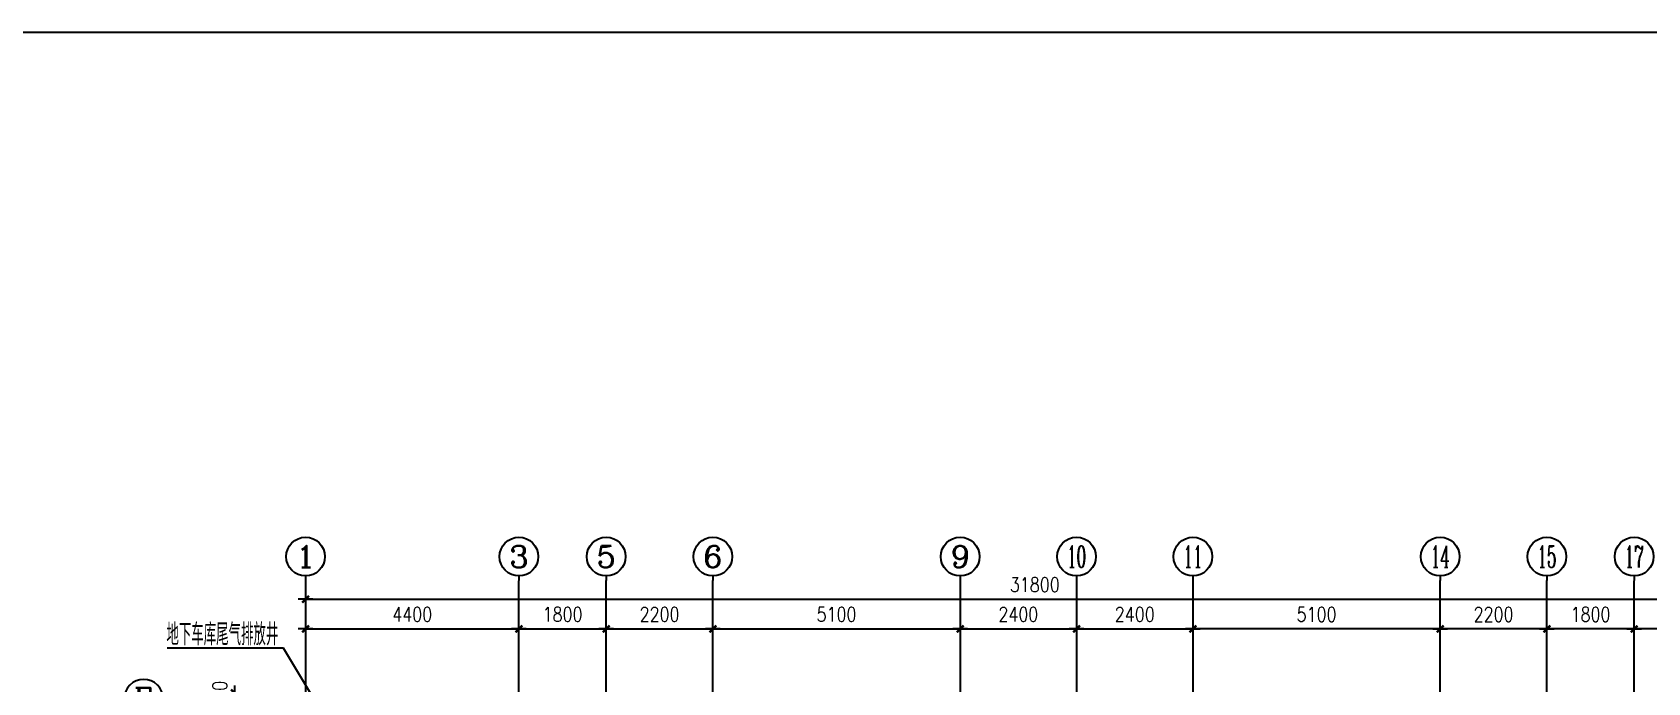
# Model space of a CAD drawing. Extents: x -170759 to 304867, y -311201 to 112352.
# Drawn here: x -88227 to -54913, y -240469 to -227054 of the extents above; entities that cross this region are included whole.
import ezdxf
from ezdxf.enums import TextEntityAlignment as Align

# ---------------------------------------------------------------- set-up
doc = ezdxf.new("R2010")
doc.units = 0
doc.linetypes.add('DOTE', pattern=[2.42, 2, -0.2, 0.02, -0.2])
doc.layers.get('0').update_dxf_attribs({"linetype": 'CONTINUOUS'})
doc.layers.get('DEFPOINTS').update_dxf_attribs({"linetype": 'CONTINUOUS'})
for name, color, linetype in [('AXIS', 3, 'CONTINUOUS'), ('AXIS_TEXT', 7, 'CONTINUOUS'), ('DOTE', 251, 'CONTINUOUS'), ('TEX', 7, 'CONTINUOUS')]:
    doc.layers.add(name, color=color, linetype=linetype)
doc.styles.add('COMPLEX', font='COMPLEX')
doc.styles.add('DIM_FONT', font='SIMPLEX.shx', dxfattribs={"width": 0.8})
doc.styles.add('HZXXX', font='romans', dxfattribs={"width": 0.7, "bigfont": 'hzs'})
doc.dimstyles.new('AXIS', dxfattribs={"dimtxt": 300, "dimasz": 1, "dimexe": 250, "dimexo": 300, "dimgap": 150, "dimtad": 1, "dimdec": 0, "dimdsep": 46, "dimtxsty": 'DIM_FONT', "dimblk": '_DIMX', "dimblk1": '_DIMX', "dimblk2": '_DIMX', "dimcen": 2.5, "dimse1": 1, "dimse2": 1, "dimclrd": 3, "dimclre": 3, "dimclrt": 7, "dimadec": 0, "dimazin": 0, "dimtfac": 1, "dimtdec": 0, "dimtix": 1, "dimtmove": 2, "dimatfit": 3, "dimldrblk": '_DIMX', "dimfxl": 0, "dimtolj": 1, "dimtzin": 0, "dimarcsym": 0})

# ---------------------------------------------------------------- blocks, each defined once
blk = doc.blocks.new('_DIMX')
blk.add_line((-150, 0), (150, 0))
at = {"const_width": 50}
blk.add_lwpolyline([(-70, -70), (70, 70)], dxfattribs=at)
blk = doc.blocks.new('_AXISO')
blk.add_circle((0, 0), 0.5)
at = {"layer": 'AXIS_TEXT', "style": 'COMPLEX', "width": 1.041667}
blk.add_attdef('A', text='', height=0.56, dxfattribs=at).set_placement((-0.25, -0.28), (0.25, -0.28), align=Align.FIT)
blk = doc.blocks.new('*D583')
at = {"layer": 'AXIS', "color": 3, "lineweight": -2}
for p, q in [((-84060, -240679), (-84060, -240678)), ((-84060, -240800), (-84060, -240680)), ((-84060, -240801), (-84060, -240802))]:
    blk.add_line(p, q, dxfattribs=at)
at = {"layer": 'DEFPOINTS', "color": 0}
for p in [(-84060, -240680), (-83164, -240800), (-82712, -240680)]:
    blk.add_point(p, dxfattribs=at)
at = {"layer": 'AXIS', "color": 3, "lineweight": -2}
for p, rotation in [((-84060, -240680), 270), ((-84060, -240800), 90)]:
    blk.add_blockref('_DIMX', p, dxfattribs=dict(at, rotation=rotation))
at = {"layer": 'AXIS', "color": 7, "insert": (-84360, -240740), "char_height": 300, "attachment_point": 5, "rotation": 90, "style": 'DIM_FONT'}
blk.add_mtext('\\A1;120', dxfattribs=at)
blk = doc.blocks.new('*D584')
at = {"layer": 'AXIS', "color": 3, "lineweight": -2}
blk.add_line((-50793, -239361), (-55191, -239361), dxfattribs=at)
at = {"layer": 'DEFPOINTS', "color": 0}
for p in [(-55192, -239361), (-55192, -240187), (-50792, -240249)]:
    blk.add_point(p, dxfattribs=at)
at = {"layer": 'AXIS', "color": 3, "lineweight": -2, "rotation": 180}
blk.add_blockref('_DIMX', (-55192, -239361), dxfattribs=at)
at = {"layer": 'AXIS', "color": 3, "lineweight": -2}
blk.add_blockref('_DIMX', (-50792, -239361), dxfattribs=at)
at = {"layer": 'AXIS', "color": 7, "insert": (-52992, -239061), "char_height": 300, "attachment_point": 5, "style": 'DIM_FONT'}
blk.add_mtext('\\A1;4400', dxfattribs=at)
blk = doc.blocks.new('*D585')
at = {"layer": 'AXIS', "color": 3, "lineweight": -2}
blk.add_line((-59193, -239361), (-64291, -239361), dxfattribs=at)
at = {"layer": 'DEFPOINTS', "color": 0}
for p in [(-64292, -239361), (-64292, -240287), (-59192, -240360)]:
    blk.add_point(p, dxfattribs=at)
at = {"layer": 'AXIS', "color": 3, "lineweight": -2, "rotation": 180}
blk.add_blockref('_DIMX', (-64292, -239361), dxfattribs=at)
at = {"layer": 'AXIS', "color": 3, "lineweight": -2}
blk.add_blockref('_DIMX', (-59192, -239361), dxfattribs=at)
at = {"layer": 'AXIS', "color": 7, "insert": (-61742, -239061), "char_height": 300, "attachment_point": 5, "style": 'DIM_FONT'}
blk.add_mtext('\\A1;5100', dxfattribs=at)
blk = doc.blocks.new('*D586')
at = {"layer": 'AXIS', "color": 3, "lineweight": -2}
blk.add_line((-56993, -239361), (-59191, -239361), dxfattribs=at)
at = {"layer": 'DEFPOINTS', "color": 0}
for p in [(-59192, -239361), (-59192, -240360), (-56992, -240287)]:
    blk.add_point(p, dxfattribs=at)
at = {"layer": 'AXIS', "color": 3, "lineweight": -2, "rotation": 180}
blk.add_blockref('_DIMX', (-59192, -239361), dxfattribs=at)
at = {"layer": 'AXIS', "color": 3, "lineweight": -2}
blk.add_blockref('_DIMX', (-56992, -239361), dxfattribs=at)
at = {"layer": 'AXIS', "color": 7, "insert": (-58092, -239061), "char_height": 300, "attachment_point": 5, "style": 'DIM_FONT'}
blk.add_mtext('\\A1;2200', dxfattribs=at)
blk = doc.blocks.new('*D587')
at = {"layer": 'AXIS', "color": 3, "lineweight": -2}
blk.add_line((-55193, -239361), (-56991, -239361), dxfattribs=at)
at = {"layer": 'DEFPOINTS', "color": 0}
for p in [(-56992, -239361), (-55192, -240140), (-56992, -240287)]:
    blk.add_point(p, dxfattribs=at)
at = {"layer": 'AXIS', "color": 3, "lineweight": -2, "rotation": 180}
blk.add_blockref('_DIMX', (-56992, -239361), dxfattribs=at)
at = {"layer": 'AXIS', "color": 3, "lineweight": -2}
blk.add_blockref('_DIMX', (-55192, -239361), dxfattribs=at)
at = {"layer": 'AXIS', "color": 7, "insert": (-56092, -239061), "char_height": 300, "attachment_point": 5, "style": 'DIM_FONT'}
blk.add_mtext('\\A1;1800', dxfattribs=at)

msp = doc.modelspace()

# ---------------------------------------------------------------- linework, layer by layer
msp.add_lwpolyline([(-107724.88047, -227054.37942), (-9217.48856, -227054.37942), (-9217.48856, -296608.80372), (-107724.88047, -296608.80372)], close=True)
at = {"layer": 'AXIS'}
for p, q in [((-82591.84658, -238268.66695), (-82591.84658, -238359.10623)), ((-78191.84658, -238268.66695), (-78191.84658, -238359.10623)), ((-76391.84658, -238268.66695), (-76391.84658, -238359.10623)), ((-74191.84658, -238268.66695), (-74191.84658, -238359.10623)), ((-69091.84658, -238268.66695), (-69091.84658, -238359.10623)), ((-66691.84658, -238268.66695), (-66691.84658, -238359.10623)), ((-64291.84658, -238268.66695), (-64291.84658, -238359.10623)), ((-59191.84658, -238268.66695), (-59191.84658, -238359.10623)), ((-56991.84658, -238268.66695), (-56991.84658, -238359.10623)), ((-55191.84658, -238268.66695), (-55191.84658, -238359.10623))]:
    msp.add_line(p, q, dxfattribs=at)
at = {"layer": 'DOTE', "linetype": 'DOTE', "ltscale": 0.5}
for p, q in [((-82591.84658, -238359.10623), (-82591.84658, -253300.18923)), ((-78191.84658, -241400.18923), (-78191.84658, -238359.10623)), ((-76391.84658, -246680.18923), (-76391.84658, -238359.10623)), ((-74191.84658, -243200.18923), (-74191.84658, -238359.10623)), ((-69091.84658, -238359.10623), (-69091.84658, -245120.18923)), ((-66691.84658, -238359.10623), (-66691.84658, -255966.1198)), ((-64291.84658, -238359.10623), (-64291.84658, -245120.18923)), ((-59191.84658, -243200.18923), (-59191.84658, -238359.10623)), ((-56991.84658, -246680.18923), (-56991.84658, -238359.10623)), ((-55191.84658, -241400.18923), (-55191.84658, -238359.10623))]:
    msp.add_line(p, q, dxfattribs=at)
at = {"layer": 'TEX', "color": 3}
msp.add_lwpolyline([(-85444.14327, -239748.89198), (-83056.68945, -239748.89198), (-82210.9491, -241157.40731)], dxfattribs=at)

# ---------------------------------------------------------------- block references
at = {"layer": 'AXIS'}
ref = msp.add_blockref('_AXISO', (-82591.84658, -237868.66695), dxfattribs=dict(at, xscale=800, yscale=800, zscale=800))
ref.add_attrib('A', '1', dxfattribs={"layer": 'AXIS_TEXT', "height": 448, "style": 'COMPLEX', "width": 2.083333}).set_placement((-82791.84658, -238092.66695), (-82391.84658, -238092.66695), align=Align.FIT)
ref = msp.add_blockref('_AXISO', (-78191.84658, -237868.66695), dxfattribs=dict(at, xscale=800, yscale=800, zscale=800))
ref.add_attrib('A', '3', dxfattribs={"layer": 'AXIS_TEXT', "height": 448, "style": 'COMPLEX', "width": 1.339286}).set_placement((-78391.84658, -238092.66695), (-77991.84658, -238092.66695), align=Align.FIT)
ref = msp.add_blockref('_AXISO', (-76391.84658, -237868.66695), dxfattribs=dict(at, xscale=800, yscale=800, zscale=800))
ref.add_attrib('A', '5', dxfattribs={"layer": 'AXIS_TEXT', "height": 448, "style": 'COMPLEX', "width": 1.339286}).set_placement((-76591.84658, -238092.66695), (-76191.84658, -238092.66695), align=Align.FIT)
ref = msp.add_blockref('_AXISO', (-74191.84658, -237868.66695), dxfattribs=dict(at, xscale=800, yscale=800, zscale=800))
ref.add_attrib('A', '6', dxfattribs={"layer": 'AXIS_TEXT', "height": 448, "style": 'COMPLEX', "width": 1.339286}).set_placement((-74391.84658, -238092.66695), (-73991.84658, -238092.66695), align=Align.FIT)
ref = msp.add_blockref('_AXISO', (-69091.84658, -237868.66695), dxfattribs=dict(at, xscale=800, yscale=800, zscale=800))
ref.add_attrib('A', '9', dxfattribs={"layer": 'AXIS_TEXT', "height": 448, "style": 'COMPLEX', "width": 1.339286}).set_placement((-69291.84658, -238092.66695), (-68891.84658, -238092.66695), align=Align.FIT)
ref = msp.add_blockref('_AXISO', (-66691.84658, -237868.66695), dxfattribs=dict(at, xscale=800, yscale=800, zscale=800))
ref.add_attrib('A', '10', dxfattribs={"layer": 'AXIS_TEXT', "height": 448, "style": 'COMPLEX', "width": 0.646552}).set_placement((-66891.84658, -238092.66695), (-66491.84658, -238092.66695), align=Align.FIT)
ref = msp.add_blockref('_AXISO', (-64291.84658, -237868.66695), dxfattribs=dict(at, xscale=800, yscale=800, zscale=800))
ref.add_attrib('A', '11', dxfattribs={"layer": 'AXIS_TEXT', "height": 448, "style": 'COMPLEX', "width": 0.78125}).set_placement((-64491.84658, -238092.66695), (-64091.84658, -238092.66695), align=Align.FIT)
ref = msp.add_blockref('_AXISO', (-59191.84658, -237868.66695), dxfattribs=dict(at, xscale=800, yscale=800, zscale=800))
ref.add_attrib('A', '14', dxfattribs={"layer": 'AXIS_TEXT', "height": 448, "style": 'COMPLEX', "width": 0.604839}).set_placement((-59391.84658, -238092.66695), (-58991.84658, -238092.66695), align=Align.FIT)
ref = msp.add_blockref('_AXISO', (-56991.84658, -237868.66695), dxfattribs=dict(at, xscale=800, yscale=800, zscale=800))
ref.add_attrib('A', '15', dxfattribs={"layer": 'AXIS_TEXT', "height": 448, "style": 'COMPLEX', "width": 0.646552}).set_placement((-57191.84658, -238092.66695), (-56791.84658, -238092.66695), align=Align.FIT)
ref = msp.add_blockref('_AXISO', (-55191.84658, -237868.66695), dxfattribs=dict(at, xscale=800, yscale=800, zscale=800))
ref.add_attrib('A', '17', dxfattribs={"layer": 'AXIS_TEXT', "height": 448, "style": 'COMPLEX', "width": 0.646552}).set_placement((-55391.84658, -238092.66695), (-54991.84658, -238092.66695), align=Align.FIT)
ref = msp.add_blockref('_AXISO', (-85930.35735, -240800.18923), dxfattribs=dict(at, xscale=-800, yscale=800, zscale=800))
ref.add_attrib('A', 'E', dxfattribs={"layer": 'AXIS_TEXT', "height": 448, "style": 'COMPLEX', "width": 1.171875}).set_placement((-86130.35735, -241024.18923), (-85730.35735, -241024.18923), align=Align.FIT)

# ---------------------------------------------------------------- texts
at = {"layer": 'TEX', "color": 3, "style": 'HZXXX', "text_generation_flag": 6, "width": 0.6}
msp.add_text('地下车库尾气排放井', height=450, rotation=180, dxfattribs=at).set_placement((-85461.93261, -239698.33837))

# ---------------------------------------------------------------- dimensions: what is measured, and where the dimension line sits
at = {"layer": 'AXIS'}
msp.add_linear_dim(base=(-50791.84658, -238746.45631), p1=(-82591.84658, -240263.00107), p2=(-50791.84658, -240263.00107), location=(-67552.9515, -238446.45631), dimstyle='AXIS', dxfattribs=at).render()
for base, p1, p2 in [((-78191.84658, -239360.51646), (-82591.84658, -240249.34966), (-78191.84658, -240186.53781)), ((-76391.84658, -239360.51646), (-78191.84658, -240139.7697), (-76391.84658, -240286.53781)), ((-74191.84658, -239360.51646), (-76391.84658, -240286.53781), (-74191.84658, -240359.61089)), ((-69091.84658, -239360.51646), (-74191.84658, -240359.61089), (-69091.84658, -240286.53781)), ((-66691.84658, -239360.51646), (-69091.84658, -240286.53781), (-66691.84658, -240458.68607)), ((-64291.84658, -239360.51646), (-66691.84658, -240286.53781), (-64291.84658, -240458.68607))]:
    msp.add_linear_dim(base=base, p1=p1, p2=p2, dimstyle='AXIS', override={"dimse1": 1}, dxfattribs=at).render()
for base, p1, p2, picture, middle in [((-64291.84658, -239360.51646), (-59191.84658, -240359.61089), (-64291.84658, -240286.53781), '*D585', (-61741.84658, -239060.51646)), ((-59191.84658, -239360.51646), (-56991.84658, -240286.53781), (-59191.84658, -240359.61089), '*D586', (-58091.84658, -239060.51646)), ((-56991.84658, -239360.51646), (-55191.84658, -240139.7697), (-56991.84658, -240286.53781), '*D587', (-56091.84658, -239060.51646)), ((-55191.84658, -239360.51646), (-50791.84658, -240249.34966), (-55191.84658, -240186.53781), '*D584', (-52991.84658, -239060.51646))]:
    dim = msp.add_linear_dim(base=base, p1=p1, p2=p2, dimstyle='AXIS', override={"dimse1": 1}, dxfattribs=at)
    dim.commit()
    dim.dimension.update_dxf_attribs({"geometry": picture, "text_midpoint": middle})
dim = msp.add_linear_dim(base=(-84059.50406, -240680.18923), p1=(-83163.73669, -240800.18923), p2=(-82711.84658, -240680.18923), angle=270, dimstyle='AXIS', override={"dimse1": 1}, dxfattribs=at)
dim.commit()
dim.dimension.update_dxf_attribs({"geometry": '*D583', "text_midpoint": (-84359.50406, -240740.18923)})

doc.saveas('drawing.dxf')
